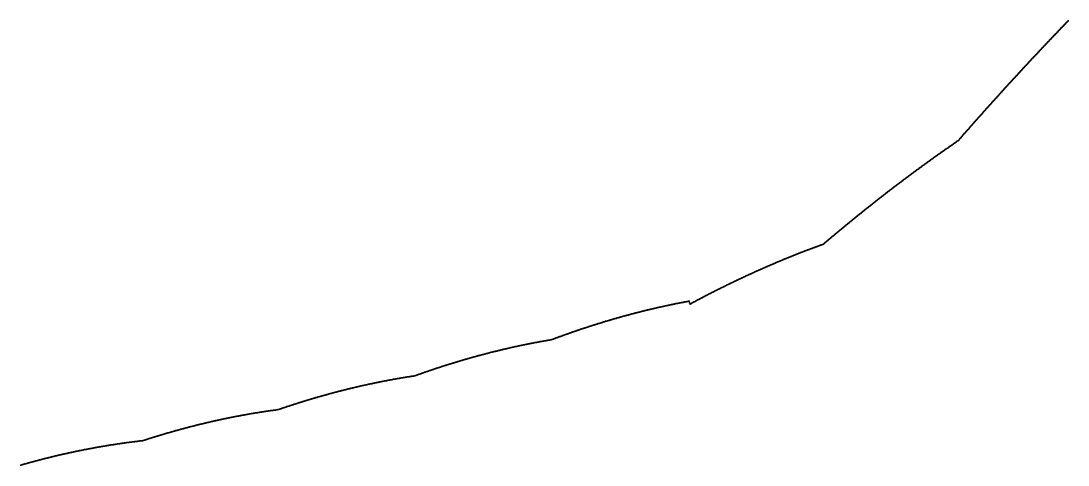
# Model space of a CAD drawing. Header units: metres. Extents: x 0 to 360, y 49 to 117.
# Drawn here: x 123.76 to 135, y 63.78 to 68.55 of the extents above; entities that cross this region are included whole.
import ezdxf

# ---------------------------------------------------------------- set-up
doc = ezdxf.new("R2010")
doc.units = ezdxf.units.M

msp = doc.modelspace()

# ---------------------------------------------------------------- linework, layer by layer
for p in [(134.925, 68.475), (134.931, 68.481), (134.937, 68.487), (134.943, 68.493), (134.949, 68.499), (134.954, 68.505), (134.96, 68.511), (134.966, 68.517), (134.972, 68.523), (134.978, 68.529), (134.984, 68.535), (134.989, 68.542), (134.995, 68.548), (135.001, 68.554), (134.82, 68.365), (134.826, 68.371), (134.832, 68.377), (134.838, 68.383), (134.844, 68.39), (134.849, 68.396), (134.855, 68.402), (134.861, 68.408), (134.867, 68.414), (134.873, 68.42), (134.879, 68.426), (134.884, 68.432), (134.89, 68.438), (134.896, 68.444), (134.902, 68.451), (134.908, 68.457), (134.914, 68.463), (134.919, 68.469), (134.715, 68.254), (134.721, 68.26), (134.727, 68.266), (134.733, 68.273), (134.739, 68.279), (134.745, 68.285), (134.75, 68.291), (134.756, 68.297), (134.762, 68.303), (134.768, 68.31), (134.774, 68.316), (134.78, 68.322), (134.785, 68.328), (134.791, 68.334), (134.797, 68.34), (134.803, 68.347), (134.809, 68.353), (134.815, 68.359), (134.61, 68.142), (134.616, 68.148), (134.622, 68.154), (134.628, 68.161), (134.634, 68.167), (134.64, 68.173), (134.645, 68.179), (134.651, 68.186), (134.657, 68.192), (134.663, 68.198), (134.669, 68.204), (134.675, 68.211), (134.68, 68.217), (134.686, 68.223), (134.692, 68.229), (134.698, 68.235), (134.704, 68.242), (134.71, 68.248), (134.505, 68.029), (134.511, 68.035), (134.517, 68.041), (134.523, 68.048), (134.529, 68.054), (134.535, 68.06), (134.54, 68.067), (134.546, 68.073), (134.552, 68.079), (134.558, 68.085), (134.564, 68.092), (134.57, 68.098), (134.575, 68.104), (134.581, 68.111), (134.587, 68.117), (134.593, 68.123), (134.599, 68.129), (134.605, 68.136), (134.4, 67.915), (134.406, 67.921), (134.412, 67.927), (134.418, 67.934), (134.424, 67.94), (134.429, 67.946), (134.435, 67.953), (134.441, 67.959), (134.447, 67.965), (134.453, 67.972), (134.459, 67.978), (134.465, 67.985), (134.47, 67.991), (134.476, 67.997), (134.482, 68.003), (134.488, 68.01), (134.494, 68.016), (134.5, 68.022), (134.301, 67.806), (134.307, 67.812), (134.313, 67.819), (134.319, 67.825), (134.324, 67.832), (134.33, 67.838), (134.336, 67.844), (134.342, 67.851), (134.348, 67.857), (134.354, 67.864), (134.359, 67.87), (134.365, 67.876), (134.371, 67.883), (134.377, 67.889), (134.383, 67.895), (134.389, 67.902), (134.394, 67.908), (134.196, 67.69), (134.202, 67.696), (134.208, 67.703), (134.214, 67.709), (134.219, 67.716), (134.225, 67.722), (134.231, 67.728), (134.237, 67.735), (134.243, 67.741), (134.249, 67.748), (134.254, 67.754), (134.26, 67.761), (134.266, 67.767), (134.272, 67.774), (134.278, 67.78), (134.284, 67.787), (134.289, 67.793), (134.295, 67.799), (134.097, 67.579), (134.103, 67.586), (134.109, 67.592), (134.114, 67.599), (134.12, 67.605), (134.126, 67.612), (134.132, 67.618), (134.138, 67.625), (134.144, 67.631), (134.149, 67.638), (134.155, 67.644), (134.161, 67.651), (134.167, 67.657), (134.173, 67.664), (134.179, 67.67), (134.184, 67.677), (134.19, 67.683), (133.998, 67.468), (134.004, 67.474), (134.009, 67.481), (134.015, 67.487), (134.021, 67.494), (134.027, 67.5), (134.033, 67.507), (134.039, 67.514), (134.044, 67.52), (134.05, 67.527), (134.056, 67.533), (134.062, 67.54), (134.068, 67.546), (134.074, 67.553), (134.079, 67.559), (134.085, 67.566), (134.091, 67.573), (133.899, 67.355), (133.904, 67.362), (133.91, 67.368), (133.916, 67.375), (133.922, 67.382), (133.928, 67.388), (133.934, 67.395), (133.939, 67.402), (133.945, 67.408), (133.951, 67.415), (133.957, 67.421), (133.963, 67.428), (133.969, 67.435), (133.974, 67.441), (133.98, 67.448), (133.986, 67.454), (133.992, 67.461), (133.782, 67.24), (133.788, 67.244), (133.794, 67.248), (133.799, 67.252), (133.805, 67.256), (133.811, 67.26), (133.817, 67.264), (133.823, 67.268), (133.829, 67.273), (133.834, 67.282), (133.84, 67.289), (133.846, 67.295), (133.852, 67.302), (133.858, 67.309), (133.864, 67.315), (133.869, 67.322), (133.875, 67.329), (133.881, 67.335), (133.887, 67.342), (133.893, 67.349), (133.624, 67.13), (133.63, 67.134), (133.636, 67.138), (133.642, 67.142), (133.648, 67.146), (133.653, 67.15), (133.659, 67.154), (133.665, 67.158), (133.671, 67.162), (133.677, 67.167), (133.683, 67.171), (133.688, 67.175), (133.694, 67.179), (133.7, 67.183), (133.706, 67.187), (133.712, 67.191), (133.718, 67.195), (133.723, 67.199), (133.729, 67.203), (133.735, 67.207), (133.741, 67.211), (133.747, 67.215), (133.753, 67.219), (133.758, 67.223), (133.764, 67.227), (133.77, 67.231), (133.776, 67.235), (133.467, 67.017), (133.473, 67.021), (133.478, 67.025), (133.484, 67.029), (133.49, 67.033), (133.496, 67.038), (133.502, 67.042), (133.508, 67.046), (133.513, 67.05), (133.519, 67.055), (133.525, 67.059), (133.531, 67.063), (133.537, 67.067), (133.543, 67.071), (133.548, 67.076), (133.554, 67.08), (133.56, 67.084), (133.566, 67.088), (133.572, 67.092), (133.578, 67.096), (133.583, 67.101), (133.589, 67.105), (133.595, 67.109), (133.601, 67.113), (133.607, 67.117), (133.613, 67.121), (133.618, 67.125), (133.309, 66.901), (133.315, 66.905), (133.321, 66.909), (133.327, 66.914), (133.332, 66.918), (133.338, 66.922), (133.344, 66.927), (133.35, 66.931), (133.356, 66.935), (133.362, 66.94), (133.367, 66.944), (133.373, 66.948), (133.379, 66.953), (133.385, 66.957), (133.391, 66.961), (133.397, 66.965), (133.402, 66.97), (133.408, 66.974), (133.414, 66.978), (133.42, 66.983), (133.426, 66.987), (133.432, 66.991), (133.437, 66.995), (133.443, 67), (133.449, 67.004), (133.455, 67.008), (133.461, 67.012), (133.163, 66.791), (133.169, 66.795), (133.175, 66.8), (133.181, 66.804), (133.186, 66.809), (133.192, 66.813), (133.198, 66.817), (133.204, 66.822), (133.21, 66.826), (133.216, 66.831), (133.222, 66.835), (133.227, 66.839), (133.233, 66.844), (133.239, 66.848), (133.245, 66.853), (133.251, 66.857), (133.257, 66.861), (133.262, 66.866), (133.268, 66.87), (133.274, 66.875), (133.28, 66.879), (133.286, 66.883), (133.292, 66.888), (133.297, 66.892), (133.303, 66.896), (133.017, 66.678), (133.023, 66.683), (133.029, 66.688), (133.035, 66.692), (133.041, 66.697), (133.046, 66.701), (133.052, 66.706), (133.058, 66.71), (133.064, 66.715), (133.07, 66.719), (133.076, 66.724), (133.081, 66.728), (133.087, 66.733), (133.093, 66.737), (133.099, 66.742), (133.105, 66.746), (133.111, 66.751), (133.116, 66.755), (133.122, 66.76), (133.128, 66.764), (133.134, 66.769), (133.14, 66.773), (133.146, 66.777), (133.151, 66.782), (133.157, 66.786), (132.871, 66.564), (132.877, 66.568), (132.883, 66.573), (132.889, 66.578), (132.895, 66.582), (132.9, 66.587), (132.906, 66.591), (132.912, 66.596), (132.918, 66.601), (132.924, 66.605), (132.93, 66.61), (132.935, 66.614), (132.941, 66.619), (132.947, 66.624), (132.953, 66.628), (132.959, 66.633), (132.965, 66.637), (132.97, 66.642), (132.976, 66.647), (132.982, 66.651), (132.988, 66.656), (132.994, 66.66), (133, 66.665), (133.005, 66.669), (133.011, 66.674), (132.731, 66.451), (132.737, 66.456), (132.743, 66.461), (132.749, 66.465), (132.754, 66.47), (132.76, 66.475), (132.766, 66.48), (132.772, 66.484), (132.778, 66.489), (132.784, 66.494), (132.789, 66.498), (132.795, 66.503), (132.801, 66.508), (132.807, 66.512), (132.813, 66.517), (132.819, 66.522), (132.824, 66.526), (132.83, 66.531), (132.836, 66.536), (132.842, 66.54), (132.848, 66.545), (132.854, 66.55), (132.86, 66.554), (132.865, 66.559), (132.597, 66.342), (132.603, 66.346), (132.608, 66.351), (132.614, 66.356), (132.62, 66.361), (132.626, 66.366), (132.632, 66.37), (132.638, 66.375), (132.643, 66.38), (132.649, 66.385), (132.655, 66.39), (132.661, 66.394), (132.667, 66.399), (132.673, 66.404), (132.678, 66.409), (132.684, 66.413), (132.69, 66.418), (132.696, 66.423), (132.702, 66.428), (132.708, 66.432), (132.714, 66.437), (132.719, 66.442), (132.725, 66.447), (132.462, 66.23), (132.468, 66.235), (132.474, 66.24), (132.48, 66.245), (132.486, 66.249), (132.492, 66.254), (132.497, 66.259), (132.503, 66.264), (132.509, 66.269), (132.515, 66.274), (132.521, 66.279), (132.527, 66.284), (132.532, 66.288), (132.538, 66.293), (132.544, 66.298), (132.55, 66.303), (132.556, 66.308), (132.562, 66.313), (132.568, 66.317), (132.573, 66.322), (132.579, 66.327), (132.585, 66.332), (132.591, 66.337), (132.264, 66.114), (132.27, 66.116), (132.275, 66.118), (132.281, 66.12), (132.287, 66.122), (132.293, 66.124), (132.299, 66.127), (132.305, 66.129), (132.311, 66.131), (132.316, 66.133), (132.322, 66.135), (132.328, 66.137), (132.334, 66.139), (132.34, 66.142), (132.346, 66.144), (132.351, 66.146), (132.357, 66.148), (132.363, 66.15), (132.369, 66.152), (132.375, 66.154), (132.381, 66.16), (132.386, 66.166), (132.392, 66.171), (132.398, 66.176), (132.404, 66.181), (132.41, 66.186), (132.416, 66.191), (132.422, 66.195), (132.427, 66.2), (132.433, 66.205), (132.439, 66.21), (132.445, 66.215), (132.451, 66.22), (132.457, 66.225), (131.978, 66.002), (131.983, 66.004), (131.989, 66.007), (131.995, 66.009), (132.001, 66.011), (132.007, 66.014), (132.013, 66.016), (132.018, 66.019), (132.024, 66.021), (132.03, 66.023), (132.036, 66.026), (132.042, 66.028), (132.048, 66.03), (132.054, 66.033), (132.059, 66.035), (132.065, 66.037), (132.071, 66.04), (132.077, 66.042), (132.083, 66.044), (132.089, 66.047), (132.094, 66.049), (132.1, 66.051), (132.106, 66.053), (132.112, 66.056), (132.118, 66.058), (132.124, 66.06), (132.129, 66.063), (132.135, 66.065), (132.141, 66.067), (132.147, 66.069), (132.153, 66.072), (132.159, 66.074), (132.165, 66.076), (132.17, 66.078), (132.176, 66.081), (132.182, 66.083), (132.188, 66.085), (132.194, 66.087), (132.2, 66.09), (132.205, 66.092), (132.211, 66.094), (132.217, 66.096), (132.223, 66.098), (132.229, 66.101), (132.235, 66.103), (132.24, 66.105), (132.246, 66.107), (132.252, 66.109), (132.258, 66.112), (131.715, 65.89), (131.72, 65.893), (131.726, 65.895), (131.732, 65.898), (131.738, 65.9), (131.744, 65.903), (131.75, 65.905), (131.756, 65.908), (131.761, 65.911), (131.767, 65.913), (131.773, 65.916), (131.779, 65.918), (131.785, 65.921), (131.791, 65.923), (131.796, 65.926), (131.802, 65.928), (131.808, 65.931), (131.814, 65.933), (131.82, 65.936), (131.826, 65.938), (131.831, 65.941), (131.837, 65.943), (131.843, 65.946), (131.849, 65.948), (131.855, 65.951), (131.861, 65.953), (131.867, 65.956), (131.872, 65.958), (131.878, 65.961), (131.884, 65.963), (131.89, 65.966), (131.896, 65.968), (131.902, 65.971), (131.907, 65.973), (131.913, 65.975), (131.919, 65.978), (131.925, 65.98), (131.931, 65.983), (131.937, 65.985), (131.943, 65.988), (131.948, 65.99), (131.954, 65.992), (131.96, 65.995), (131.966, 65.997), (131.972, 66), (131.469, 65.778), (131.475, 65.78), (131.481, 65.783), (131.487, 65.786), (131.493, 65.789), (131.498, 65.791), (131.504, 65.794), (131.51, 65.797), (131.516, 65.8), (131.522, 65.802), (131.528, 65.805), (131.533, 65.808), (131.539, 65.81), (131.545, 65.813), (131.551, 65.816), (131.557, 65.819), (131.563, 65.821), (131.569, 65.824), (131.574, 65.827), (131.58, 65.829), (131.586, 65.832), (131.592, 65.835), (131.598, 65.837), (131.604, 65.84), (131.609, 65.843), (131.615, 65.845), (131.621, 65.848), (131.627, 65.851), (131.633, 65.853), (131.639, 65.856), (131.644, 65.859), (131.65, 65.861), (131.656, 65.864), (131.662, 65.867), (131.668, 65.869), (131.674, 65.872), (131.68, 65.874), (131.685, 65.877), (131.691, 65.88), (131.697, 65.882), (131.703, 65.885), (131.709, 65.887), (131.241, 65.666), (131.247, 65.669), (131.253, 65.672), (131.259, 65.675), (131.265, 65.678), (131.27, 65.681), (131.276, 65.684), (131.282, 65.687), (131.288, 65.69), (131.294, 65.693), (131.3, 65.696), (131.306, 65.698), (131.311, 65.701), (131.317, 65.704), (131.323, 65.707), (131.329, 65.71), (131.335, 65.713), (131.341, 65.716), (131.346, 65.719), (131.352, 65.721), (131.358, 65.724), (131.364, 65.727), (131.37, 65.73), (131.376, 65.733), (131.381, 65.736), (131.387, 65.738), (131.393, 65.741), (131.399, 65.744), (131.405, 65.747), (131.411, 65.75), (131.417, 65.753), (131.422, 65.755), (131.428, 65.758), (131.434, 65.761), (131.44, 65.764), (131.446, 65.766), (131.452, 65.769), (131.457, 65.772), (131.463, 65.775), (131.019, 65.552), (131.025, 65.555), (131.031, 65.558), (131.037, 65.561), (131.042, 65.564), (131.048, 65.567), (131.054, 65.57), (131.06, 65.573), (131.066, 65.576), (131.072, 65.579), (131.078, 65.583), (131.083, 65.586), (131.089, 65.589), (131.095, 65.592), (131.101, 65.595), (131.107, 65.598), (131.113, 65.601), (131.118, 65.604), (131.124, 65.607), (131.13, 65.61), (131.136, 65.613), (131.142, 65.616), (131.148, 65.619), (131.154, 65.622), (131.159, 65.625), (131.165, 65.628), (131.171, 65.631), (131.177, 65.634), (131.183, 65.637), (131.189, 65.64), (131.194, 65.643), (131.2, 65.646), (131.206, 65.649), (131.212, 65.652), (131.218, 65.655), (131.224, 65.658), (131.23, 65.661), (131.235, 65.663), (130.458, 65.44), (130.464, 65.441), (130.469, 65.443), (130.475, 65.444), (130.481, 65.446), (130.487, 65.447), (130.493, 65.448), (130.499, 65.45), (130.504, 65.451), (130.51, 65.453), (130.516, 65.454), (130.522, 65.455), (130.528, 65.457), (130.534, 65.458), (130.54, 65.46), (130.545, 65.461), (130.551, 65.462), (130.557, 65.464), (130.563, 65.465), (130.569, 65.466), (130.575, 65.468), (130.581, 65.469), (130.586, 65.47), (130.592, 65.472), (130.598, 65.473), (130.604, 65.474), (130.61, 65.476), (130.616, 65.477), (130.621, 65.478), (130.627, 65.48), (130.633, 65.481), (130.639, 65.482), (130.645, 65.484), (130.651, 65.485), (130.657, 65.486), (130.662, 65.487), (130.668, 65.489), (130.674, 65.49), (130.68, 65.491), (130.686, 65.493), (130.692, 65.494), (130.697, 65.495), (130.703, 65.496), (130.709, 65.498), (130.715, 65.499), (130.721, 65.5), (130.727, 65.501), (130.733, 65.503), (130.738, 65.504), (130.744, 65.505), (130.75, 65.506), (130.756, 65.507), (130.762, 65.509), (130.768, 65.51), (130.774, 65.511), (130.779, 65.512), (130.785, 65.513), (130.791, 65.515), (130.797, 65.516), (130.803, 65.517), (130.809, 65.518), (130.814, 65.519), (130.82, 65.52), (130.826, 65.521), (130.832, 65.523), (130.838, 65.524), (130.844, 65.525), (130.85, 65.526), (130.855, 65.527), (130.861, 65.528), (130.867, 65.529), (130.873, 65.531), (130.879, 65.532), (130.885, 65.533), (130.89, 65.534), (130.896, 65.535), (130.902, 65.536), (130.908, 65.537), (130.914, 65.538), (130.92, 65.539), (130.926, 65.54), (130.931, 65.541), (130.937, 65.524), (130.943, 65.511), (130.949, 65.514), (130.955, 65.518), (130.961, 65.521), (130.966, 65.524), (130.972, 65.527), (130.978, 65.53), (130.984, 65.533), (130.99, 65.536), (130.996, 65.539), (131.002, 65.543), (131.007, 65.546), (131.013, 65.549), (130.042, 65.326), (130.048, 65.328), (130.054, 65.33), (130.06, 65.332), (130.066, 65.333), (130.072, 65.335), (130.077, 65.337), (130.083, 65.339), (130.089, 65.34), (130.095, 65.342), (130.101, 65.344), (130.107, 65.346), (130.113, 65.347), (130.118, 65.349), (130.124, 65.351), (130.13, 65.352), (130.136, 65.354), (130.142, 65.356), (130.148, 65.357), (130.154, 65.359), (130.159, 65.361), (130.165, 65.362), (130.171, 65.364), (130.177, 65.366), (130.183, 65.367), (130.189, 65.369), (130.194, 65.371), (130.2, 65.372), (130.206, 65.374), (130.212, 65.376), (130.218, 65.377), (130.224, 65.379), (130.23, 65.38), (130.235, 65.382), (130.241, 65.384), (130.247, 65.385), (130.253, 65.387), (130.259, 65.388), (130.265, 65.39), (130.271, 65.392), (130.276, 65.393), (130.282, 65.395), (130.288, 65.396), (130.294, 65.398), (130.3, 65.399), (130.306, 65.401), (130.311, 65.403), (130.317, 65.404), (130.323, 65.406), (130.329, 65.407), (130.335, 65.409), (130.341, 65.41), (130.347, 65.412), (130.352, 65.413), (130.358, 65.415), (130.364, 65.416), (130.37, 65.418), (130.376, 65.419), (130.382, 65.421), (130.388, 65.422), (130.393, 65.424), (130.399, 65.425), (130.405, 65.427), (130.411, 65.428), (130.417, 65.43), (130.423, 65.431), (130.428, 65.433), (130.434, 65.434), (130.44, 65.436), (130.446, 65.437), (130.452, 65.439), (129.697, 65.215), (129.703, 65.217), (129.709, 65.219), (129.715, 65.221), (129.721, 65.223), (129.726, 65.225), (129.732, 65.227), (129.738, 65.229), (129.744, 65.231), (129.75, 65.233), (129.756, 65.235), (129.761, 65.237), (129.767, 65.239), (129.773, 65.241), (129.779, 65.243), (129.785, 65.245), (129.791, 65.247), (129.797, 65.249), (129.802, 65.251), (129.808, 65.253), (129.814, 65.254), (129.82, 65.256), (129.826, 65.258), (129.832, 65.26), (129.838, 65.262), (129.843, 65.264), (129.849, 65.266), (129.855, 65.268), (129.861, 65.27), (129.867, 65.272), (129.873, 65.274), (129.879, 65.275), (129.884, 65.277), (129.89, 65.279), (129.896, 65.281), (129.902, 65.283), (129.908, 65.285), (129.914, 65.287), (129.919, 65.289), (129.925, 65.29), (129.931, 65.292), (129.937, 65.294), (129.943, 65.296), (129.949, 65.298), (129.955, 65.3), (129.96, 65.301), (129.966, 65.303), (129.972, 65.305), (129.978, 65.307), (129.984, 65.309), (129.99, 65.31), (129.996, 65.312), (130.001, 65.314), (130.007, 65.316), (130.013, 65.318), (130.019, 65.319), (130.025, 65.321), (130.031, 65.323), (130.036, 65.325), (129.311, 65.102), (129.317, 65.104), (129.322, 65.105), (129.328, 65.106), (129.334, 65.107), (129.34, 65.108), (129.346, 65.109), (129.352, 65.11), (129.358, 65.111), (129.363, 65.112), (129.369, 65.113), (129.375, 65.114), (129.381, 65.115), (129.387, 65.116), (129.393, 65.117), (129.399, 65.118), (129.404, 65.119), (129.41, 65.12), (129.416, 65.121), (129.422, 65.122), (129.428, 65.123), (129.434, 65.124), (129.44, 65.125), (129.445, 65.126), (129.451, 65.127), (129.457, 65.128), (129.463, 65.13), (129.469, 65.133), (129.475, 65.135), (129.481, 65.137), (129.486, 65.139), (129.492, 65.141), (129.498, 65.144), (129.504, 65.146), (129.51, 65.148), (129.516, 65.15), (129.522, 65.152), (129.527, 65.154), (129.533, 65.157), (129.539, 65.159), (129.545, 65.161), (129.551, 65.163), (129.557, 65.165), (129.562, 65.167), (129.568, 65.169), (129.574, 65.171), (129.58, 65.174), (129.586, 65.176), (129.592, 65.178), (129.598, 65.18), (129.603, 65.182), (129.609, 65.184), (129.615, 65.186), (129.621, 65.188), (129.627, 65.19), (129.633, 65.192), (129.639, 65.194), (129.644, 65.197), (129.65, 65.199), (129.656, 65.201), (129.662, 65.203), (129.668, 65.205), (129.674, 65.207), (129.68, 65.209), (129.685, 65.211), (129.691, 65.213), (128.801, 64.99), (128.807, 64.992), (128.813, 64.993), (128.819, 64.995), (128.825, 64.996), (128.831, 64.998), (128.836, 64.999), (128.842, 65), (128.848, 65.002), (128.854, 65.003), (128.86, 65.005), (128.866, 65.006), (128.872, 65.008), (128.877, 65.009), (128.883, 65.011), (128.889, 65.012), (128.895, 65.013), (128.901, 65.015), (128.907, 65.016), (128.913, 65.018), (128.918, 65.019), (128.924, 65.02), (128.93, 65.022), (128.936, 65.023), (128.942, 65.025), (128.948, 65.026), (128.954, 65.027), (128.959, 65.029), (128.965, 65.03), (128.971, 65.031), (128.977, 65.033), (128.983, 65.034), (128.989, 65.035), (128.995, 65.037), (129, 65.038), (129.006, 65.04), (129.012, 65.041), (129.018, 65.042), (129.024, 65.043), (129.03, 65.045), (129.036, 65.046), (129.041, 65.047), (129.047, 65.049), (129.053, 65.05), (129.059, 65.051), (129.065, 65.053), (129.071, 65.054), (129.077, 65.055), (129.082, 65.056), (129.088, 65.058), (129.094, 65.059), (129.1, 65.06), (129.106, 65.061), (129.112, 65.063), (129.118, 65.064), (129.123, 65.065), (129.129, 65.066), (129.135, 65.068), (129.141, 65.069), (129.147, 65.07), (129.153, 65.071), (129.159, 65.073), (129.164, 65.074), (129.17, 65.075), (129.176, 65.076), (129.182, 65.077), (129.188, 65.079), (129.194, 65.08), (129.2, 65.081), (129.205, 65.082), (129.211, 65.083), (129.217, 65.084), (129.223, 65.086), (129.229, 65.087), (129.235, 65.088), (129.241, 65.089), (129.246, 65.09), (129.252, 65.091), (129.258, 65.092), (129.264, 65.094), (129.27, 65.095), (129.276, 65.096), (129.282, 65.097), (129.287, 65.098), (129.293, 65.099), (129.299, 65.1), (129.305, 65.101), (128.403, 64.878), (128.409, 64.88), (128.415, 64.882), (128.421, 64.884), (128.426, 64.886), (128.432, 64.887), (128.438, 64.889), (128.444, 64.891), (128.45, 64.893), (128.456, 64.894), (128.462, 64.896), (128.467, 64.898), (128.473, 64.9), (128.479, 64.901), (128.485, 64.903), (128.491, 64.905), (128.497, 64.907), (128.503, 64.908), (128.508, 64.91), (128.514, 64.912), (128.52, 64.913), (128.526, 64.915), (128.532, 64.917), (128.538, 64.919), (128.544, 64.92), (128.549, 64.922), (128.555, 64.924), (128.561, 64.925), (128.567, 64.927), (128.573, 64.929), (128.579, 64.93), (128.585, 64.932), (128.59, 64.934), (128.596, 64.935), (128.602, 64.937), (128.608, 64.939), (128.614, 64.94), (128.62, 64.942), (128.626, 64.943), (128.631, 64.945), (128.637, 64.947), (128.643, 64.948), (128.649, 64.95), (128.655, 64.951), (128.661, 64.953), (128.667, 64.955), (128.672, 64.956), (128.678, 64.958), (128.684, 64.959), (128.69, 64.961), (128.696, 64.963), (128.702, 64.964), (128.708, 64.966), (128.713, 64.967), (128.719, 64.969), (128.725, 64.97), (128.731, 64.972), (128.737, 64.973), (128.743, 64.975), (128.749, 64.977), (128.754, 64.978), (128.76, 64.98), (128.766, 64.981), (128.772, 64.983), (128.778, 64.984), (128.784, 64.986), (128.79, 64.987), (128.795, 64.989), (128.057, 64.765), (128.063, 64.767), (128.069, 64.769), (128.075, 64.771), (128.081, 64.773), (128.087, 64.775), (128.092, 64.777), (128.098, 64.779), (128.104, 64.781), (128.11, 64.783), (128.116, 64.785), (128.122, 64.787), (128.128, 64.789), (128.133, 64.791), (128.139, 64.793), (128.145, 64.795), (128.151, 64.797), (128.157, 64.799), (128.163, 64.801), (128.169, 64.803), (128.174, 64.805), (128.18, 64.807), (128.186, 64.809), (128.192, 64.811), (128.198, 64.813), (128.204, 64.815), (128.21, 64.817), (128.215, 64.819), (128.221, 64.82), (128.227, 64.822), (128.233, 64.824), (128.239, 64.826), (128.245, 64.828), (128.251, 64.83), (128.256, 64.832), (128.262, 64.834), (128.268, 64.836), (128.274, 64.838), (128.28, 64.84), (128.286, 64.842), (128.292, 64.843), (128.297, 64.845), (128.303, 64.847), (128.309, 64.849), (128.315, 64.851), (128.321, 64.853), (128.327, 64.855), (128.333, 64.856), (128.339, 64.858), (128.344, 64.86), (128.35, 64.862), (128.356, 64.864), (128.362, 64.866), (128.368, 64.867), (128.374, 64.869), (128.38, 64.871), (128.385, 64.873), (128.391, 64.875), (128.397, 64.877), (127.512, 64.653), (127.518, 64.654), (127.524, 64.655), (127.53, 64.657), (127.535, 64.658), (127.541, 64.659), (127.547, 64.66), (127.553, 64.662), (127.559, 64.663), (127.565, 64.664), (127.571, 64.665), (127.577, 64.666), (127.582, 64.668), (127.588, 64.669), (127.594, 64.67), (127.6, 64.671), (127.606, 64.672), (127.612, 64.674), (127.618, 64.675), (127.623, 64.676), (127.629, 64.677), (127.635, 64.678), (127.641, 64.679), (127.647, 64.681), (127.653, 64.682), (127.659, 64.683), (127.664, 64.684), (127.67, 64.685), (127.676, 64.686), (127.682, 64.687), (127.688, 64.688), (127.694, 64.69), (127.7, 64.691), (127.706, 64.692), (127.711, 64.693), (127.717, 64.694), (127.723, 64.695), (127.729, 64.696), (127.735, 64.697), (127.741, 64.698), (127.747, 64.699), (127.752, 64.7), (127.758, 64.702), (127.764, 64.703), (127.77, 64.704), (127.776, 64.705), (127.782, 64.706), (127.788, 64.707), (127.793, 64.708), (127.799, 64.709), (127.805, 64.71), (127.811, 64.711), (127.817, 64.712), (127.823, 64.713), (127.829, 64.714), (127.834, 64.715), (127.84, 64.716), (127.846, 64.717), (127.852, 64.718), (127.858, 64.719), (127.864, 64.72), (127.87, 64.721), (127.876, 64.722), (127.881, 64.723), (127.887, 64.724), (127.893, 64.725), (127.899, 64.726), (127.905, 64.727), (127.911, 64.727), (127.917, 64.728), (127.922, 64.729), (127.928, 64.73), (127.934, 64.731), (127.94, 64.732), (127.946, 64.733), (127.952, 64.734), (127.958, 64.735), (127.963, 64.736), (127.969, 64.737), (127.975, 64.737), (127.981, 64.738), (127.987, 64.74), (127.993, 64.742), (127.999, 64.744), (128.004, 64.746), (128.01, 64.748), (128.016, 64.75), (128.022, 64.752), (128.028, 64.754), (128.034, 64.756), (128.04, 64.758), (128.046, 64.76), (128.051, 64.762), (127.049, 64.54), (127.055, 64.541), (127.06, 64.543), (127.066, 64.544), (127.072, 64.546), (127.078, 64.548), (127.084, 64.549), (127.09, 64.551), (127.096, 64.552), (127.101, 64.554), (127.107, 64.556), (127.113, 64.557), (127.119, 64.559), (127.125, 64.56), (127.131, 64.562), (127.137, 64.563), (127.143, 64.565), (127.148, 64.566), (127.154, 64.568), (127.16, 64.57), (127.166, 64.571), (127.172, 64.573), (127.178, 64.574), (127.184, 64.576), (127.189, 64.577), (127.195, 64.579), (127.201, 64.58), (127.207, 64.582), (127.213, 64.583), (127.219, 64.585), (127.225, 64.586), (127.23, 64.588), (127.236, 64.589), (127.242, 64.59), (127.248, 64.592), (127.254, 64.593), (127.26, 64.595), (127.266, 64.596), (127.272, 64.598), (127.277, 64.599), (127.283, 64.601), (127.289, 64.602), (127.295, 64.603), (127.301, 64.605), (127.307, 64.606), (127.313, 64.608), (127.318, 64.609), (127.324, 64.611), (127.33, 64.612), (127.336, 64.613), (127.342, 64.615), (127.348, 64.616), (127.354, 64.617), (127.36, 64.619), (127.365, 64.62), (127.371, 64.622), (127.377, 64.623), (127.383, 64.624), (127.389, 64.626), (127.395, 64.627), (127.401, 64.628), (127.406, 64.63), (127.412, 64.631), (127.418, 64.632), (127.424, 64.634), (127.43, 64.635), (127.436, 64.636), (127.442, 64.638), (127.448, 64.639), (127.453, 64.64), (127.459, 64.641), (127.465, 64.643), (127.471, 64.644), (127.477, 64.645), (127.483, 64.647), (127.489, 64.648), (127.494, 64.649), (127.5, 64.65), (127.506, 64.652), (126.673, 64.427), (126.679, 64.429), (126.685, 64.431), (126.691, 64.433), (126.697, 64.435), (126.702, 64.436), (126.708, 64.438), (126.714, 64.44), (126.72, 64.442), (126.726, 64.444), (126.732, 64.446), (126.738, 64.448), (126.744, 64.45), (126.749, 64.451), (126.755, 64.453), (126.761, 64.455), (126.767, 64.457), (126.773, 64.459), (126.779, 64.461), (126.785, 64.462), (126.79, 64.464), (126.796, 64.466), (126.802, 64.468), (126.808, 64.47), (126.814, 64.471), (126.82, 64.473), (126.826, 64.475), (126.832, 64.477), (126.837, 64.479), (126.843, 64.48), (126.849, 64.482), (126.855, 64.484), (126.861, 64.486), (126.867, 64.487), (126.873, 64.489), (126.878, 64.491), (126.884, 64.493), (126.89, 64.494), (126.896, 64.496), (126.902, 64.498), (126.908, 64.5), (126.914, 64.501), (126.92, 64.503), (126.925, 64.505), (126.931, 64.506), (126.937, 64.508), (126.943, 64.51), (126.949, 64.512), (126.955, 64.513), (126.961, 64.515), (126.966, 64.517), (126.972, 64.518), (126.978, 64.52), (126.984, 64.522), (126.99, 64.523), (126.996, 64.525), (127.002, 64.527), (127.008, 64.528), (127.013, 64.53), (127.019, 64.532), (127.025, 64.533), (127.031, 64.535), (127.037, 64.536), (127.043, 64.538), (126.133, 64.315), (126.139, 64.316), (126.145, 64.317), (126.151, 64.318), (126.156, 64.319), (126.162, 64.32), (126.168, 64.321), (126.174, 64.322), (126.18, 64.324), (126.186, 64.325), (126.192, 64.326), (126.198, 64.327), (126.203, 64.328), (126.209, 64.329), (126.215, 64.33), (126.221, 64.331), (126.227, 64.332), (126.233, 64.333), (126.239, 64.334), (126.245, 64.335), (126.25, 64.336), (126.256, 64.337), (126.262, 64.338), (126.268, 64.339), (126.274, 64.34), (126.28, 64.341), (126.286, 64.342), (126.292, 64.343), (126.297, 64.343), (126.303, 64.344), (126.309, 64.345), (126.315, 64.346), (126.321, 64.347), (126.327, 64.348), (126.333, 64.349), (126.339, 64.35), (126.344, 64.351), (126.35, 64.352), (126.356, 64.353), (126.362, 64.354), (126.368, 64.355), (126.374, 64.355), (126.38, 64.356), (126.385, 64.357), (126.391, 64.358), (126.397, 64.359), (126.403, 64.36), (126.409, 64.361), (126.415, 64.362), (126.421, 64.362), (126.427, 64.363), (126.432, 64.364), (126.438, 64.365), (126.444, 64.366), (126.45, 64.367), (126.456, 64.367), (126.462, 64.368), (126.468, 64.369), (126.474, 64.37), (126.479, 64.371), (126.485, 64.372), (126.491, 64.372), (126.497, 64.373), (126.503, 64.374), (126.509, 64.375), (126.515, 64.376), (126.52, 64.376), (126.526, 64.378), (126.532, 64.38), (126.538, 64.382), (126.544, 64.384), (126.55, 64.386), (126.556, 64.388), (126.562, 64.39), (126.567, 64.392), (126.573, 64.394), (126.579, 64.396), (126.585, 64.398), (126.591, 64.4), (126.597, 64.402), (126.603, 64.404), (126.609, 64.406), (126.614, 64.408), (126.62, 64.41), (126.626, 64.412), (126.632, 64.414), (126.638, 64.415), (126.644, 64.417), (126.65, 64.419), (126.655, 64.421), (126.661, 64.423), (126.667, 64.425), (125.622, 64.203), (125.628, 64.205), (125.634, 64.206), (125.64, 64.208), (125.645, 64.209), (125.651, 64.211), (125.657, 64.212), (125.663, 64.214), (125.669, 64.215), (125.675, 64.216), (125.681, 64.218), (125.687, 64.219), (125.692, 64.221), (125.698, 64.222), (125.704, 64.224), (125.71, 64.225), (125.716, 64.226), (125.722, 64.228), (125.728, 64.229), (125.734, 64.231), (125.739, 64.232), (125.745, 64.233), (125.751, 64.235), (125.757, 64.236), (125.763, 64.238), (125.769, 64.239), (125.775, 64.24), (125.781, 64.242), (125.786, 64.243), (125.792, 64.244), (125.798, 64.246), (125.804, 64.247), (125.81, 64.248), (125.816, 64.25), (125.822, 64.251), (125.828, 64.252), (125.833, 64.254), (125.839, 64.255), (125.845, 64.256), (125.851, 64.258), (125.857, 64.259), (125.863, 64.26), (125.869, 64.262), (125.875, 64.263), (125.88, 64.264), (125.886, 64.265), (125.892, 64.267), (125.898, 64.268), (125.904, 64.269), (125.91, 64.271), (125.916, 64.272), (125.922, 64.273), (125.927, 64.274), (125.933, 64.276), (125.939, 64.277), (125.945, 64.278), (125.951, 64.279), (125.957, 64.28), (125.963, 64.282), (125.969, 64.283), (125.974, 64.284), (125.98, 64.285), (125.986, 64.287), (125.992, 64.288), (125.998, 64.289), (126.004, 64.29), (126.01, 64.291), (126.016, 64.292), (126.021, 64.294), (126.027, 64.295), (126.033, 64.296), (126.039, 64.297), (126.045, 64.298), (126.051, 64.299), (126.057, 64.301), (126.063, 64.302), (126.068, 64.303), (126.074, 64.304), (126.08, 64.305), (126.086, 64.306), (126.092, 64.307), (126.098, 64.308), (126.104, 64.31), (126.11, 64.311), (126.115, 64.312), (126.121, 64.313), (126.127, 64.314), (125.216, 64.09), (125.222, 64.092), (125.228, 64.094), (125.234, 64.095), (125.24, 64.097), (125.246, 64.099), (125.252, 64.101), (125.258, 64.102), (125.263, 64.104), (125.269, 64.106), (125.275, 64.108), (125.281, 64.109), (125.287, 64.111), (125.293, 64.113), (125.299, 64.115), (125.305, 64.116), (125.31, 64.118), (125.316, 64.12), (125.322, 64.122), (125.328, 64.123), (125.334, 64.125), (125.34, 64.127), (125.346, 64.128), (125.352, 64.13), (125.357, 64.132), (125.363, 64.134), (125.369, 64.135), (125.375, 64.137), (125.381, 64.139), (125.387, 64.14), (125.393, 64.142), (125.399, 64.144), (125.405, 64.145), (125.41, 64.147), (125.416, 64.149), (125.422, 64.15), (125.428, 64.152), (125.434, 64.153), (125.44, 64.155), (125.446, 64.157), (125.452, 64.158), (125.457, 64.16), (125.463, 64.162), (125.469, 64.163), (125.475, 64.165), (125.481, 64.166), (125.487, 64.168), (125.493, 64.17), (125.499, 64.171), (125.504, 64.173), (125.51, 64.174), (125.516, 64.176), (125.522, 64.177), (125.528, 64.179), (125.534, 64.181), (125.54, 64.182), (125.546, 64.184), (125.551, 64.185), (125.557, 64.187), (125.563, 64.188), (125.569, 64.19), (125.575, 64.191), (125.581, 64.193), (125.587, 64.194), (125.593, 64.196), (125.598, 64.197), (125.604, 64.199), (125.61, 64.2), (125.616, 64.202), (124.617, 63.978), (124.623, 63.979), (124.628, 63.98), (124.634, 63.981), (124.64, 63.982), (124.646, 63.983), (124.652, 63.984), (124.658, 63.985), (124.664, 63.986), (124.67, 63.987), (124.675, 63.988), (124.681, 63.989), (124.687, 63.99), (124.693, 63.991), (124.699, 63.992), (124.705, 63.993), (124.711, 63.994), (124.717, 63.995), (124.723, 63.996), (124.728, 63.997), (124.734, 63.998), (124.74, 63.998), (124.746, 63.999), (124.752, 64), (124.758, 64.001), (124.764, 64.002), (124.77, 64.003), (124.775, 64.004), (124.781, 64.005), (124.787, 64.006), (124.793, 64.007), (124.799, 64.007), (124.805, 64.008), (124.811, 64.009), (124.817, 64.01), (124.823, 64.011), (124.828, 64.012), (124.834, 64.013), (124.84, 64.013), (124.846, 64.014), (124.852, 64.015), (124.858, 64.016), (124.864, 64.017), (124.87, 64.018), (124.875, 64.018), (124.881, 64.019), (124.887, 64.02), (124.893, 64.021), (124.899, 64.022), (124.905, 64.022), (124.911, 64.023), (124.917, 64.024), (124.922, 64.025), (124.928, 64.025), (124.934, 64.026), (124.94, 64.027), (124.946, 64.028), (124.952, 64.029), (124.958, 64.029), (124.964, 64.03), (124.97, 64.031), (124.975, 64.031), (124.981, 64.032), (124.987, 64.033), (124.993, 64.034), (124.999, 64.034), (125.005, 64.035), (125.011, 64.036), (125.017, 64.036), (125.022, 64.037), (125.028, 64.038), (125.034, 64.039), (125.04, 64.039), (125.046, 64.04), (125.052, 64.041), (125.058, 64.041), (125.064, 64.042), (125.069, 64.044), (125.075, 64.045), (125.081, 64.047), (125.087, 64.049), (125.093, 64.051), (125.099, 64.053), (125.105, 64.055), (125.111, 64.057), (125.116, 64.059), (125.122, 64.061), (125.128, 64.062), (125.134, 64.064), (125.14, 64.066), (125.146, 64.068), (125.152, 64.07), (125.158, 64.072), (125.164, 64.074), (125.169, 64.075), (125.175, 64.077), (125.181, 64.079), (125.187, 64.081), (125.193, 64.083), (125.199, 64.085), (125.205, 64.086), (125.211, 64.088), (124.075, 63.865), (124.081, 63.866), (124.087, 63.868), (124.093, 63.869), (124.099, 63.871), (124.105, 63.872), (124.111, 63.873), (124.116, 63.875), (124.122, 63.876), (124.128, 63.878), (124.134, 63.879), (124.14, 63.88), (124.146, 63.882), (124.152, 63.883), (124.158, 63.885), (124.164, 63.886), (124.169, 63.887), (124.175, 63.889), (124.181, 63.89), (124.187, 63.891), (124.193, 63.893), (124.199, 63.894), (124.205, 63.896), (124.211, 63.897), (124.217, 63.898), (124.222, 63.9), (124.228, 63.901), (124.234, 63.902), (124.24, 63.903), (124.246, 63.905), (124.252, 63.906), (124.258, 63.907), (124.264, 63.909), (124.269, 63.91), (124.275, 63.911), (124.281, 63.913), (124.287, 63.914), (124.293, 63.915), (124.299, 63.916), (124.305, 63.918), (124.311, 63.919), (124.317, 63.92), (124.322, 63.921), (124.328, 63.923), (124.334, 63.924), (124.34, 63.925), (124.346, 63.926), (124.352, 63.928), (124.358, 63.929), (124.364, 63.93), (124.37, 63.931), (124.375, 63.933), (124.381, 63.934), (124.387, 63.935), (124.393, 63.936), (124.399, 63.937), (124.405, 63.938), (124.411, 63.94), (124.417, 63.941), (124.422, 63.942), (124.428, 63.943), (124.434, 63.944), (124.44, 63.946), (124.446, 63.947), (124.452, 63.948), (124.458, 63.949), (124.464, 63.95), (124.47, 63.951), (124.475, 63.952), (124.481, 63.954), (124.487, 63.955), (124.493, 63.956), (124.499, 63.957), (124.505, 63.958), (124.511, 63.959), (124.517, 63.96), (124.523, 63.961), (124.528, 63.962), (124.534, 63.963), (124.54, 63.965), (124.546, 63.966), (124.552, 63.967), (124.558, 63.968), (124.564, 63.969), (124.57, 63.97), (124.575, 63.971), (124.581, 63.972), (124.587, 63.973), (124.593, 63.974), (124.599, 63.975), (124.605, 63.976), (124.611, 63.977), (123.757, 63.78), (123.763, 63.782), (123.769, 63.783), (123.775, 63.785), (123.781, 63.787), (123.787, 63.789), (123.793, 63.79), (123.799, 63.792), (123.804, 63.793), (123.81, 63.795), (123.816, 63.797), (123.822, 63.798), (123.828, 63.8), (123.834, 63.802), (123.84, 63.803), (123.846, 63.805), (123.852, 63.807), (123.857, 63.808), (123.863, 63.81), (123.869, 63.811), (123.875, 63.813), (123.881, 63.815), (123.887, 63.816), (123.893, 63.818), (123.899, 63.819), (123.905, 63.821), (123.91, 63.823), (123.916, 63.824), (123.922, 63.826), (123.928, 63.827), (123.934, 63.829), (123.94, 63.83), (123.946, 63.832), (123.952, 63.833), (123.958, 63.835), (123.963, 63.837), (123.969, 63.838), (123.975, 63.84), (123.981, 63.841), (123.987, 63.843), (123.993, 63.844), (123.999, 63.846), (124.005, 63.847), (124.011, 63.849), (124.016, 63.85), (124.022, 63.852), (124.028, 63.853), (124.034, 63.855), (124.04, 63.856), (124.046, 63.858), (124.052, 63.859), (124.058, 63.86), (124.063, 63.862), (124.069, 63.863)]:
    msp.add_point(p)

doc.saveas('drawing.dxf')
